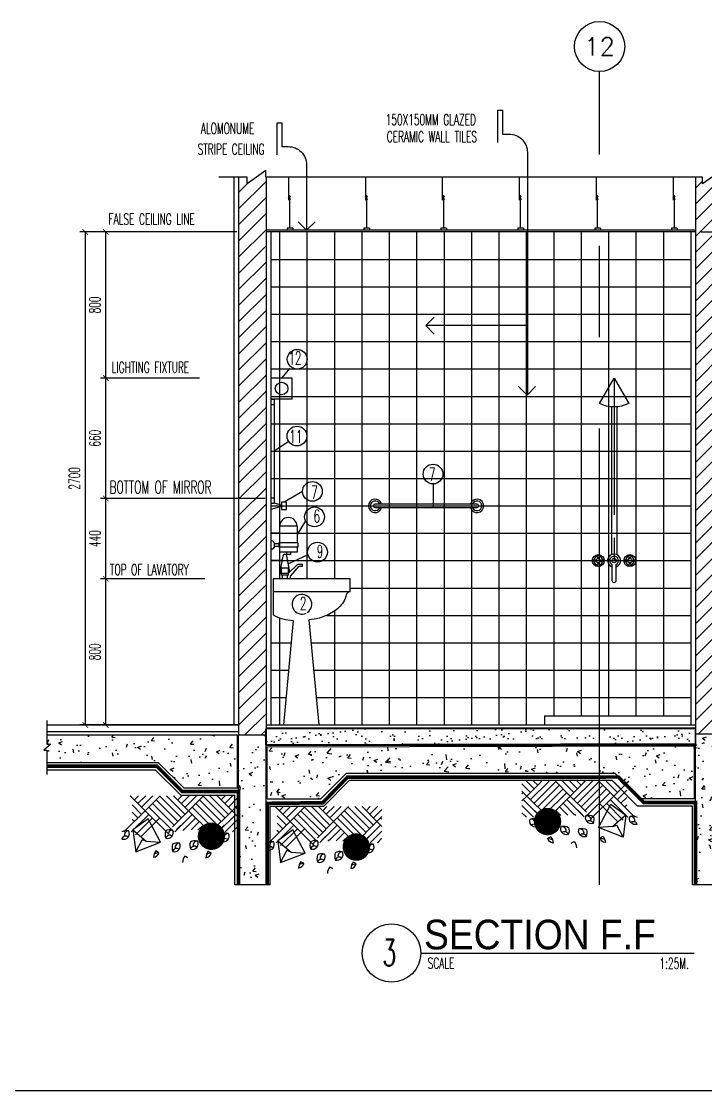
# Model space of a CAD drawing. Extents: x 417646.4 to 417675.2, y 43441 to 43460.9.
# Drawn here: x 417658.85 to 417662.59, y 43440.98 to 43446.83 of the extents above; entities that cross this region are included whole.
import ezdxf
from ezdxf.enums import TextEntityAlignment as Align

# ---------------------------------------------------------------- set-up
doc = ezdxf.new("R2010")
doc.units = 0
doc.header["$MEASUREMENT"] = 0
doc.header["$PDMODE"] = 3
doc.header["$PDSIZE"] = 0.1
for name, pattern in [('CENTER2', [1.125, 0.75, -0.125, 0.125, -0.125]), ('CENTERX2', [4, 2.5, -0.5, 0.5, -0.5]), ('DASHED', [0.75, 0.5, -0.25]), ('HIDDEN2', [0.1875, 0.125, -0.0625])]:
    doc.linetypes.add(name, pattern=pattern)
doc.layers.get('0').update_dxf_attribs({"linetype": 'CONTINUOUS'})
doc.layers.get('DEFPOINTS').update_dxf_attribs({"linetype": 'CONTINUOUS'})
for name, color, linetype in [('2', 2, 'CONTINUOUS'), ('AX', 6, 'CONTINUOUS'), ('AX-CR', 2, 'CONTINUOUS'), ('AX-TXT', 4, 'CONTINUOUS'), ('AXES', 11, 'CENTERX2'), ('AXIS', 11, 'CENTER2'), ('Dimout', 4, 'CONTINUOUS'), ('DW', 7, 'CONTINUOUS'), ('ELE', 3, 'CONTINUOUS'), ('ELV', 7, 'CONTINUOUS'), ('FIX', 3, 'CONTINUOUS'), ('gravel', 11, 'CONTINUOUS'), ('Hatch', 11, 'CONTINUOUS'), ('K-FUR', 3, 'CONTINUOUS'), ('Plaster', 7, 'CONTINUOUS'), ('SANI', 2, 'CONTINUOUS'), ('Tile', 5, 'CONTINUOUS'), ('TITLE', 6, 'CONTINUOUS'), ('TXT', 2, 'CONTINUOUS'), ('TXT1', 2, 'CONTINUOUS'), ('WALL', 6, 'CONTINUOUS'), ('WallPartition', 2, 'CONTINUOUS'), ('Windows', 9, 'CONTINUOUS')]:
    doc.layers.add(name, color=color, linetype=linetype)
doc.styles.add('ROMANS', font='ROMANS.shx', dxfattribs={"width": 0.6})
doc.styles.add('TTXT', font='swisse.ttf', dxfattribs={"width": 0.6})
doc.dimstyles.new('R50', dxfattribs={"dimscale": 0, "dimtxt": 0.06, "dimasz": 0.03, "dimexe": 0.03, "dimexo": 0.03, "dimgap": 0.03, "dimtad": 1, "dimdec": 0, "dimlfac": 1000, "dimzin": 13, "dimdsep": 46, "dimtxsty": 'ROMANS', "dimblk": 'ARCHTICK', "dimcen": 0.09, "dimclrd": 4, "dimclre": 4, "dimclrt": 2, "dimadec": 0, "dimazin": 0, "dimtfac": 1, "dimtdec": 0, "dimtofl": 0, "dimtmove": 2, "dimatfit": 3, "dimldrblk": 'CLOSEDBLANK', "dimfxl": 0, "dimtolj": 1, "dimtzin": 0, "dimarcsym": 0})

# ---------------------------------------------------------------- blocks, each defined once
blk = doc.blocks.new('AXU')
at = {"layer": 'AX-CR'}
blk.add_circle((0, 350), 350, dxfattribs=at)
at = {"layer": 'AX-TXT', "style": 'ROMANS'}
blk.add_attdef('AX', text='', height=250, dxfattribs=at).set_placement((0, 350), align=Align.MIDDLE)
blk = doc.blocks.new('walling')
at = {"layer": 'ELV'}
blk.add_line((0.1363, -1.1797), (-0.4198, -1.1797), dxfattribs=at)
blk.add_lwpolyline([(-0.025, -0.176), (-0.025, 0), (0, 0), (0, -0.1306), (0.0363, -0.1306, -0.414214), (0.1363, -0.2306), (0.1363, -1.5582)], format="xyb", dxfattribs=at)
at = {"layer": 'WALL'}
for p, q in [((-0.4198, -1.1797), (-0.3736, -1.1334)), ((-0.4198, -1.1797), (-0.3736, -1.2259)), ((0.1345, -1.56), (0.0882, -1.5137)), ((0.1345, -1.56), (0.1808, -1.5137))]:
    blk.add_line(p, q, dxfattribs=at)
at = {"layer": 'TXT', "style": 'ROMANS', "width": 0.6}
for s, p in [('150X150MM GLAZED', (-0.639, -0.0816)), ('CERAMIC WALL TILES', (-0.6331, -0.1746))]:
    blk.add_text(s, height=0.06, dxfattribs=at).set_placement(p)
blk = doc.blocks.new('GAN')
for p, q in [((-0.0212, 0.1644), (-0.0212, 0.29)), ((-0.0155, 0.01), (-0.0155, 0.1918)), ((0, 0.01), (-0.031, 0.01)), ((-0.031, 0.01), (-0.031, 0)), ((0, 0.01), (0, 0))]:
    blk.add_line(p, q)
blk.add_lwpolyline([(-0.0118, 0.184), (-0.024, 0.1754), (-0.0113, 0.1703)])
blk = doc.blocks.new('A$C22107CF4')
for p, q in [((0.1286, 0.2837), (0.0467, 0.3655)), ((0.0494, 0.3629), (0.052, 0.3655)), ((0.0692, 0.3431), (0.0916, 0.3655)), ((0.089, 0.3233), (0.1312, 0.3655)), ((0.1088, 0.3035), (0.1708, 0.3655)), ((0.1286, 0.2837), (0.2104, 0.3655)), ((0.3266, 0.2441), (0.2078, 0.3629)), ((0.3464, 0.2639), (0.2447, 0.3655)), ((0.3662, 0.2837), (0.2843, 0.3655)), ((0.287, 0.3629), (0.2896, 0.3655)), ((0.3068, 0.3431), (0.3292, 0.3655)), ((0.3266, 0.3233), (0.3688, 0.3655)), ((0.3464, 0.3035), (0.4084, 0.3655)), ((0.3662, 0.2837), (0.448, 0.3655)), ((0.5642, 0.2441), (0.4454, 0.3629)), ((0.584, 0.2639), (0.4823, 0.3655)), ((0.6038, 0.2837), (0.5219, 0.3655)), ((0.5246, 0.3629), (0.5272, 0.3655)), ((0.5444, 0.3431), (0.5668, 0.3655)), ((0.5642, 0.3233), (0.6064, 0.3655)), ((0.1088, 0.2639), (0.0574, 0.3153)), ((0.2844, 0.1675), (0.1484, 0.3035)), ((0.287, 0.2045), (0.1682, 0.3233)), ((0.3068, 0.2243), (0.188, 0.3431)), ((0.5048, 0.1847), (0.386, 0.3035)), ((0.5246, 0.2045), (0.4058, 0.3233)), ((0.5444, 0.2243), (0.4256, 0.3431)), ((0.584, 0.3035), (0.6308, 0.3504)), ((0.6038, 0.2837), (0.6308, 0.3108)), ((0.6308, 0.2962), (0.6236, 0.3035)), ((0.0126, 0.1677), (0.1286, 0.2837)), ((0.0522, 0.1677), (0.1484, 0.2639)), ((0.089, 0.2441), (0.0574, 0.2757)), ((0.0692, 0.2243), (0.0574, 0.2361)), ((0.0761, 0.152), (0.1682, 0.2441)), ((0.1077, 0.144), (0.2078, 0.2441)), ((0.2522, 0.1601), (0.1286, 0.2837)), ((0.2775, 0.195), (0.3662, 0.2837)), ((0.2911, 0.169), (0.386, 0.2639)), ((0.3425, 0.1808), (0.4058, 0.2441)), ((0.4822, 0.1677), (0.3662, 0.2837)), ((0.4877, 0.1677), (0.6038, 0.2837)), ((0.5273, 0.1677), (0.6236, 0.2639)), ((0.6308, 0.2566), (0.6038, 0.2837)), ((0.2998, 0.1806), (0.3237, 0.2045)), ((0.335, 0.1762), (0.3435, 0.1847)), ((0.3799, 0.1786), (0.4256, 0.2243)), ((0.4173, 0.1764), (0.4454, 0.2045)), ((0.4547, 0.1742), (0.4652, 0.1847)), ((0.4927, 0.1359), (0.5613, 0.2045)), ((0.5669, 0.1677), (0.6308, 0.2316)), ((0.6065, 0.1677), (0.6308, 0.192))]:
    blk.add_line(p, q)
for points in [[(0.0766, 0.0585), (0.2116, 0.111), (0.1441, 0.2385), (0.0616, 0.1785), (0.0766, 0.0585), (0.1112, 0.1244)], [(0.1343, 0.1163), (0.2116, 0.111), (0.1441, 0.2385), (0.0616, 0.1785), (0.1343, 0.1163), (0.1112, 0.1244)]]:
    blk.add_lwpolyline(points)
for centre, radius, start, end in [((0.2666, 0.1288), 0.0509, 76.03216, 121.14052), ((0.2507, 0.1636), 0.0317, 253.70906, 27.40145), ((0.2787, 0.1542), 0.024, 89.57083, 192.73345), ((0.0263, 0.124), 0.0509, 76.03216, 121.14052), ((0.0105, 0.1589), 0.0317, 253.70906, 27.40145), ((0.0207, 0.1257), 0.0193, 42.45997, 171.80435), ((0.0385, 0.1494), 0.024, 89.57083, 192.73345), ((0.2876, 0.1547), 0.0506, 159.5756, 205.15216), ((0.261, 0.1305), 0.0193, 42.45997, 171.80435), ((0.4022, 0.0685), 0.0509, 76.03216, 121.14052), ((0.3864, 0.1034), 0.0317, 253.70906, 27.40145), ((0.4143, 0.0939), 0.024, 89.57083, 192.73345), ((0.5929, 0.1359), 0.0506, 159.5756, 205.15216), ((0.5718, 0.1099), 0.0509, 76.03216, 121.14052), ((0.556, 0.1448), 0.0317, 253.70906, 27.40145), ((0.5662, 0.1116), 0.0193, 42.45997, 171.80435), ((0.5839, 0.1354), 0.024, 89.57083, 192.73345), ((0.2409, 0.024), 0.0669, 143.51132, 175.91913), ((-0.5126, -1.1654), 1.4144, 59.59064, 60.35176), ((0.3258, 0.0823), 0.0506, 159.5756, 205.15216), ((0.3047, 0.0563), 0.0509, 76.03216, 121.14052), ((0.2889, 0.0912), 0.0317, 253.70906, 27.40145), ((0.2991, 0.058), 0.0193, 42.45997, 171.80435), ((0.3168, 0.0818), 0.024, 89.57083, 192.73345), ((0.4233, 0.0945), 0.0506, 159.5756, 205.15216), ((0.3966, 0.0702), 0.0193, 42.45997, 171.80435), ((0.5272, 0.0216), 0.0669, 143.51132, 175.91913), ((-0.2263, -1.1678), 1.4144, 59.59064, 60.35176), ((0.1707, 0.0622), 0.0336, 275.8828, 346.64304), ((0.1707, 0.0622), 0.0336, 275.8828, 346.64304), ((0.2198, -0.0514), 0.1071, 98.87649, 112.94629), ((0.3991, -0.0048), 0.0669, 143.51132, 175.91913), ((-0.3544, -1.1942), 1.4144, 59.59064, 60.35176), ((0.457, 0.0598), 0.0336, 275.8828, 346.64304), ((0.457, 0.0598), 0.0336, 275.8828, 346.64304), ((0.5062, -0.0538), 0.1071, 98.87649, 112.94629)]:
    blk.add_arc(centre, radius, start, end)
at = {"layer": 'Hatch', "const_width": 0.075}
blk.add_lwpolyline([(0.4534, 0.144, 1), (0.5284, 0.144, 1)], format="xyb", close=True, dxfattribs=at)
blk = doc.blocks.new('_ARCHTICK')
at = {"color": 0, "linetype": 'ByBlock', "const_width": 0.15}
blk.add_lwpolyline([(-0.5, -0.5), (0.5, 0.5)], dxfattribs=at)
blk = doc.blocks.new('*D61')
at = {"layer": 'DEFPOINTS', "color": 0}
for p in [(417659.3117, 43443.7795), (417659.8837, 43443.7795), (417660.0575, 43442.9792)]:
    blk.add_point(p, dxfattribs=at)
at = {"layer": 'Dimout', "color": 4, "lineweight": -2}
for p, q in [((417659.8537, 43443.7795), (417659.2817, 43443.7795)), ((417659.3117, 43442.9792), (417659.3117, 43443.7795)), ((417660.0275, 43442.9792), (417659.2817, 43442.9792))]:
    blk.add_line(p, q, dxfattribs=at)
at = {"layer": 'Dimout', "color": 4, "lineweight": -2, "xscale": 0.03, "yscale": 0.03, "zscale": 0.03}
for p, rotation in [((417659.3117, 43443.7795), 90), ((417659.3117, 43442.9792), 270)]:
    blk.add_blockref('_ARCHTICK', p, dxfattribs=dict(at, rotation=rotation))
at = {"layer": 'Dimout', "color": 2, "insert": (417659.2517, 43443.3794), "char_height": 0.06, "attachment_point": 5, "rotation": 90, "style": 'ROMANS'}
blk.add_mtext('\\A1;800', dxfattribs=at)
blk = doc.blocks.new('_ClosedBlank')
at = {"color": 0, "linetype": 'ByBlock', "lineweight": -2}
for p, q in [((-1, 0.17), (0, 0)), ((-1, 0.17), (-1, -0.17)), ((0, 0), (-1, -0.17))]:
    blk.add_line(p, q, dxfattribs=at)
blk = doc.blocks.new('*D62')
at = {"layer": 'DEFPOINTS', "color": 0}
for p in [(417659.3117, 43444.2196), (417660.2139, 43444.2196), (417659.8837, 43443.7795)]:
    blk.add_point(p, dxfattribs=at)
at = {"layer": 'Dimout', "color": 4, "lineweight": -2}
for p, q in [((417660.1839, 43444.2196), (417659.2817, 43444.2196)), ((417659.3117, 43443.7795), (417659.3117, 43444.2196)), ((417659.8537, 43443.7795), (417659.2817, 43443.7795))]:
    blk.add_line(p, q, dxfattribs=at)
at = {"layer": 'Dimout', "color": 4, "lineweight": -2, "xscale": 0.03, "yscale": 0.03, "zscale": 0.03}
for p, rotation in [((417659.3117, 43444.2196), 90), ((417659.3117, 43443.7795), 270)]:
    blk.add_blockref('_ARCHTICK', p, dxfattribs=dict(at, rotation=rotation))
at = {"layer": 'Dimout', "color": 2, "insert": (417659.2517, 43443.9996), "char_height": 0.06, "attachment_point": 5, "rotation": 90, "style": 'ROMANS'}
blk.add_mtext('\\A1;440', dxfattribs=at)
blk = doc.blocks.new('*D63')
at = {"layer": 'DEFPOINTS', "color": 0}
for p in [(417659.3117, 43444.8791), (417659.8537, 43444.8791), (417660.2139, 43444.2196)]:
    blk.add_point(p, dxfattribs=at)
at = {"layer": 'Dimout', "color": 4, "lineweight": -2}
for p, q in [((417659.8237, 43444.8791), (417659.2817, 43444.8791)), ((417659.3117, 43444.2196), (417659.3117, 43444.8791)), ((417660.1839, 43444.2196), (417659.2817, 43444.2196))]:
    blk.add_line(p, q, dxfattribs=at)
at = {"layer": 'Dimout', "color": 4, "lineweight": -2, "xscale": 0.03, "yscale": 0.03, "zscale": 0.03}
for p, rotation in [((417659.3117, 43444.8791), 90), ((417659.3117, 43444.2196), 270)]:
    blk.add_blockref('_ARCHTICK', p, dxfattribs=dict(at, rotation=rotation))
at = {"layer": 'Dimout', "color": 2, "insert": (417659.2517, 43444.5494), "char_height": 0.06, "attachment_point": 5, "rotation": 90, "style": 'ROMANS'}
blk.add_mtext('\\A1;660', dxfattribs=at)
blk = doc.blocks.new('*D64')
at = {"layer": 'DEFPOINTS', "color": 0}
for p in [(417659.3117, 43445.6792), (417660.0575, 43445.6792), (417659.8537, 43444.8791)]:
    blk.add_point(p, dxfattribs=at)
at = {"layer": 'Dimout', "color": 4, "lineweight": -2}
for p, q in [((417660.0275, 43445.6792), (417659.2817, 43445.6792)), ((417659.3117, 43444.8791), (417659.3117, 43445.6792)), ((417659.8237, 43444.8791), (417659.2817, 43444.8791))]:
    blk.add_line(p, q, dxfattribs=at)
at = {"layer": 'Dimout', "color": 4, "lineweight": -2, "xscale": 0.03, "yscale": 0.03, "zscale": 0.03}
for p, rotation in [((417659.3117, 43445.6792), 90), ((417659.3117, 43444.8791), 270)]:
    blk.add_blockref('_ARCHTICK', p, dxfattribs=dict(at, rotation=rotation))
at = {"layer": 'Dimout', "color": 2, "insert": (417659.2517, 43445.2792), "char_height": 0.06, "attachment_point": 5, "rotation": 90, "style": 'ROMANS'}
blk.add_mtext('\\A1;800', dxfattribs=at)
blk = doc.blocks.new('*D65')
at = {"layer": 'DEFPOINTS', "color": 0}
for p in [(417659.1994, 43445.6792), (417659.8537, 43445.6792), (417659.8537, 43442.9792)]:
    blk.add_point(p, dxfattribs=at)
at = {"layer": 'Dimout', "color": 4, "lineweight": -2}
for p, q in [((417659.8237, 43445.6792), (417659.1694, 43445.6792)), ((417659.1994, 43442.9792), (417659.1994, 43445.6792)), ((417659.8237, 43442.9792), (417659.1694, 43442.9792))]:
    blk.add_line(p, q, dxfattribs=at)
at = {"layer": 'Dimout', "color": 4, "lineweight": -2, "xscale": 0.03, "yscale": 0.03, "zscale": 0.03}
for p, rotation in [((417659.1994, 43445.6792), 90), ((417659.1994, 43442.9792), 270)]:
    blk.add_blockref('_ARCHTICK', p, dxfattribs=dict(at, rotation=rotation))
at = {"layer": 'Dimout', "color": 2, "insert": (417659.1394, 43444.3292), "char_height": 0.06, "attachment_point": 5, "rotation": 90, "style": 'ROMANS'}
blk.add_mtext('\\A1;2700', dxfattribs=at)
blk = doc.blocks.new('*D112')
at = {"layer": 'DEFPOINTS', "color": 0}
for p in [(417662.5379, 43445.6791), (417663.3878, 43442.9791), (417663.5629, 43442.9791)]:
    blk.add_point(p, dxfattribs=at)
at = {"layer": 'Dimout', "color": 4, "lineweight": -2}
for p, q in [((417662.5679, 43445.6791), (417663.5929, 43445.6791)), ((417663.5629, 43445.6791), (417663.5629, 43442.9791)), ((417663.4178, 43442.9791), (417663.5929, 43442.9791))]:
    blk.add_line(p, q, dxfattribs=at)
at = {"layer": 'Dimout', "color": 4, "lineweight": -2, "xscale": 0.03, "yscale": 0.03, "zscale": 0.03}
for p, rotation in [((417663.5629, 43445.6791), 90), ((417663.5629, 43442.9791), 270)]:
    blk.add_blockref('_ARCHTICK', p, dxfattribs=dict(at, rotation=rotation))
at = {"layer": 'Dimout', "color": 2, "insert": (417663.5029, 43444.3291), "char_height": 0.06, "attachment_point": 5, "rotation": 90, "style": 'ROMANS'}
blk.add_mtext('\\A1;2700', dxfattribs=at)
blk = doc.blocks.new('Faucet - Bathroom top')
for p, q in [((-4.107, 0.125), (-4.375, 0.125)), ((-3.75, 0.4788), (-3.75, 0.75)), ((-3.5, 0.482), (-3.5, 0.75)), ((-3.1461, 0.125), (-2.875, 0.125)), ((3.143, 0.125), (2.875, 0.125)), ((3.5, 0.4788), (3.5, 0.75)), ((3.75, 0.482), (3.75, 0.75)), ((4.1039, 0.125), (4.375, 0.125)), ((-4.1039, -0.125), (-4.375, -0.125)), ((-3.75, -0.4821), (-3.75, -0.75)), ((-3.5, -0.4789), (-3.5, -0.75)), ((-3.143, -0.125), (-2.875, -0.125)), ((-0.5, -0.8639), (-0.5, -4.5)), ((0.5, -4.5), (0.5, -0.8631)), ((3.1461, -0.125), (2.875, -0.125)), ((3.5, -0.4821), (3.5, -0.75)), ((3.75, -0.4789), (3.75, -0.75)), ((4.107, -0.125), (4.375, -0.125))]:
    blk.add_line(p, q)
for centre, radius in [((-3.625, 0), 1.375), ((-4.625, 0), 0.2795), ((-3.625, 0), 0.5), ((-3.625, 1), 0.2795), ((-2.625, 0), 0.2795), ((0, 0), 0.5), ((3.625, 0), 1.375), ((2.625, 0), 0.2795), ((3.625, 0), 0.5), ((3.625, 1), 0.2795), ((4.625, 0), 0.2795), ((-3.625, -1), 0.2795), ((3.625, -1), 0.2795)]:
    blk.add_circle(centre, radius)
for centre, radius, start, end in [((-3.625, 0), 1, 105.2407, 164.2093), ((-3.625, 0), 1, 16.44125, 74.07887), ((0, 0), 1.5, 289.6514, 250.3603), ((0, 0), 1, 300.3431, 239.7554), ((3.625, 0), 1, 106.12, 164.0884), ((3.625, 0), 1, 16.23422, 73.90469), ((-3.625, 0), 1, 196.2342, 253.9047), ((-3.625, 0), 1, 286.12, 344.0884), ((3.625, 0), 1, 196.4413, 254.0789), ((3.625, 0), 1, 285.2407, 344.2093), ((0, -4.5), 0.5, 180, 0)]:
    blk.add_arc(centre, radius, start, end)
blk = doc.blocks.new('SHA')
at = {"layer": 'AXIS'}
blk.add_line((0, 0), (0, -1), dxfattribs=at)
at = {"layer": 'FIX'}
for p, q in [((-0.015, -0.1576), (-0.015, -0.9676)), ((0.015, -0.1576), (0.015, -0.9676))]:
    blk.add_line(p, q, dxfattribs=at)
blk.add_lwpolyline([(0, 0), (0.0801, -0.1388, -0.242486), (-0.0801, -0.1388)], format="xyb", close=True, dxfattribs=at)
at = {"layer": 'FIX', "xscale": 0.0238125000000764, "yscale": 0.0238125000000764, "zscale": 0.0238125}
blk.add_blockref('Faucet - Bathroom top', (0, -1), dxfattribs=at)
blk = doc.blocks.new('ceil')
at = {"layer": 'ELV'}
blk.add_lwpolyline([(-0.1613, 0.4121), (-0.1613, 0.5881), (-0.1363, 0.5881), (-0.1363, 0.4575), (-0.1, 0.4575, -0.414214), (0, 0.3575), (0, 0)], format="xyb", dxfattribs=at)
at = {"layer": 'WALL'}
blk.add_lwpolyline([(0.0463, 0.0463), (0, 0), (-0.0463, 0.0463)], dxfattribs=at)
at = {"layer": 'TXT', "style": 'ROMANS', "width": 0.6}
for s, p in [('ALOMONUME', (-0.5788, 0.5268)), (' STRIPE CEILING', (-0.6209, 0.4135))]:
    blk.add_text(s, height=0.06, dxfattribs=at).set_placement(p)

msp = doc.modelspace()

# ---------------------------------------------------------------- hatches: boundary and pattern name
at = {"layer": 'Hatch'}
h = msp.add_hatch(dxfattribs=at)
h.set_pattern_fill('ANSI31', color=256, scale=0.5, style=0)
h.set_pattern_definition([(45, (-136.52725, -28.75839), (-0.044194173824, 0.044194173824), [])])
h.paths.add_polyline_path([(417662.6879, 43445.9792), (417662.6794, 43445.9792), (417662.6794, 43446.0164), (417662.5764, 43445.9436), (417662.5764, 43445.9792), (417662.5379, 43445.9792), (417662.5379, 43442.9292), (417662.6879, 43442.9292)])
h.paths.add_polyline_path([(417660.1879, 43445.9792), (417660.1868, 43445.9792), (417660.1868, 43446.0164), (417660.0839, 43445.9436), (417660.0839, 43445.9792), (417660.0379, 43445.9792), (417660.0379, 43442.9242), (417660.1879, 43442.9242), (417660.1879, 43442.9592)])
at = {"layer": 'Windows'}
h = msp.add_hatch(dxfattribs=at)
h.set_pattern_fill('AR-SAND', color=256, scale=0.05, style=0)
h.set_pattern_definition([(37.5, (-136.52725, -28.75839), (-0.003149667905, 0.09634118845), [0, -0.076, 0, -0.085, 0, -0.08125]), (7.5, (-136.52725, -28.75839), (0.088488835263, 0.14110730326), [0, -0.041, 0, -0.0685, 0, -0.02625]), (327.5, (-136.58875, -28.75839), (0.155707093088, 0.000282952677), [0, -0.025, 0, -0.09, 0, -0.1175]), (317.5, (-136.58875, -28.75839), (0.15030633023, 0.043883778247), [0, -0.0125, 0, -0.059, 0, -0.0675])])
h.paths.add_polyline_path([(417662.5378, 43442.9592), (417660.1879, 43442.9592), (417660.1879, 43442.8692), (417662.5378, 43442.8692)])
h = msp.add_hatch(dxfattribs=at)
h.set_pattern_fill('AR-CONC', color=256, scale=0.03, style=0)
h.set_pattern_definition([(50, (-136.52725, -28.75839), (0.21517805478, -0.018825640495), [0.0225, -0.2475]), (355, (-136.52725, -28.75839), (-0.04162540008, 0.22565764011), [0.018, -0.198]), (100.4514, (-136.50932, -28.75996), (0.17355281451, 0.20683186262), [0.019122057, -0.2103426336]), (46.1842, (-136.52725, -28.6984), (0.32017231459, -0.0496557043), [0.03375, -0.37125]), (96.6356, (-136.50057, -28.70253), (0.28039881166, 0.29223536127), [0.0286830864, -0.3155139]), (351.1842, (-136.52725, -28.6984), (0.28039858354, 0.29223558028), [0.027, -0.297]), (21, (-136.49725, -28.71339), (0.179072115636, -0.1207856672), [0.0225, -0.2475]), (326, (-136.49725, -28.71339), (0.07299459958, 0.21754501351), [0.018, -0.198]), (71.4514, (-136.48233, -28.72345), (0.25206678857, 0.09675914901), [0.019122057, -0.2103426336]), (37.5, (-136.52725, -28.75839), (0.003647956595, 0.09986815615), [0, -0.1956, 0, -0.201, 0, -0.19875]), (7.5, (-136.52725, -28.75839), (0.078920861233, 0.118323513565), [0, -0.1146, 0, -0.1911, 0, -0.07575]), (327.5, (-136.59415, -28.75839), (0.160146730852, -0.00676646152), [0, -0.075, 0, -0.234, 0, -0.3105]), (317.5, (-136.62415, -28.75839), (0.174955850803, 0.0300314947), [0, -0.0975, 0, -0.1554, 0, -0.2205])])
h.paths.add_polyline_path([(417663.8811, 43442.842), (417663.8645, 43442.842), (417663.9036, 43442.8744), (417663.8811, 43442.8744), (417663.8811, 43442.9292), (417662.6943, 43442.9292), (417662.6943, 43442.6392), (417662.9619, 43442.6392), (417663.1019, 43442.7792), (417663.8811, 43442.7792)])
h.paths.add_polyline_path([(417662.6879, 43442.9292), (417662.5379, 43442.9292), (417662.5379, 43442.1035), (417662.6879, 43442.1035), (417662.6879, 43442.1716, -0.412817), (417662.663, 43442.1966, -0.412817), (417662.6879, 43442.2216)])
h.paths.add_polyline_path([(417662.5315, 43442.8642), (417662.0129, 43442.8631), (417662.0129, 43442.7142), (417662.0979, 43442.7142), (417662.2379, 43442.5742), (417662.5315, 43442.5742)])
h.paths.add_polyline_path([(417662.0129, 43442.8631), (417660.1935, 43442.8592), (417660.1935, 43442.5742), (417660.4872, 43442.5742), (417660.6272, 43442.7142), (417662.0129, 43442.7142)])
h.paths.add_polyline_path([(417660.1879, 43442.9242), (417660.0379, 43442.9242), (417660.0379, 43442.1035), (417660.1879, 43442.1035)])
h.paths.add_polyline_path([(417660.0327, 43442.9242), (417658.9879, 43442.9242), (417658.9879, 43442.8744), (417659.0104, 43442.8744), (417658.9714, 43442.8419), (417658.9879, 43442.8419), (417658.9879, 43442.7742), (417659.5979, 43442.7742), (417659.7379, 43442.6342), (417660.0327, 43442.6342)])

# ---------------------------------------------------------------- linework, layer by layer
for p, q in [((417662.5379, 43445.6892), (417660.1879, 43445.6892)), ((417662.5379, 43445.6792), (417660.1879, 43445.6792))]:
    msp.add_line(p, q)
at = {"layer": '2'}
for p, q in [((417660.2156, 43444.8312), (417660.2139, 43444.8312)), ((417660.273, 43444.1765), (417660.2139, 43444.1594)), ((417660.273, 43444.183), (417660.232, 43444.1941)), ((417660.2625, 43444.0292), (417660.2139, 43444.0292)), ((417660.2753, 43443.8792), (417660.2139, 43443.8792)), ((417660.0379, 43442.9792), (417659.6485, 43442.9792)), ((417658.9879, 43442.9242), (417660.0327, 43442.9242)), ((417660.0327, 43442.6342), (417660.0327, 43442.9242)), ((417660.0379, 43442.9242), (417660.1879, 43442.9242)), ((417660.0379, 43442.1035), (417660.0379, 43442.9242)), ((417660.1879, 43442.1035), (417660.1879, 43442.9242)), ((417662.5379, 43442.1035), (417662.5379, 43442.9292)), ((417662.6879, 43442.9292), (417662.5379, 43442.9292)), ((417660.1935, 43442.8592), (417662.5315, 43442.8642)), ((417660.1935, 43442.5742), (417660.1935, 43442.8592)), ((417662.5315, 43442.5742), (417662.5315, 43442.8642)), ((417658.9879, 43442.7742), (417659.5979, 43442.7742)), ((417659.7379, 43442.6342), (417659.5979, 43442.7742)), ((417658.9879, 43442.7342), (417659.5813, 43442.7342)), ((417659.7213, 43442.5942), (417659.5813, 43442.7342)), ((417660.4872, 43442.5742), (417660.6272, 43442.7142)), ((417662.0979, 43442.7142), (417660.6272, 43442.7142)), ((417662.2379, 43442.5742), (417662.0979, 43442.7142)), ((417660.5037, 43442.5342), (417660.6437, 43442.6742)), ((417662.0813, 43442.6742), (417660.6437, 43442.6742)), ((417662.2213, 43442.5342), (417662.0813, 43442.6742)), ((417659.7213, 43442.5942), (417660.0179, 43442.5942)), ((417659.7379, 43442.6342), (417660.0327, 43442.6342)), ((417660.0179, 43442.1035), (417660.0179, 43442.5942)), ((417660.1935, 43442.5742), (417660.4872, 43442.5742)), ((417660.2103, 43442.5342), (417660.5037, 43442.5342)), ((417660.2103, 43442.1035), (417660.2103, 43442.5342)), ((417662.5208, 43442.5342), (417662.2213, 43442.5342)), ((417662.5315, 43442.5742), (417662.2379, 43442.5742)), ((417662.5208, 43442.1035), (417662.5208, 43442.5342)), ((417660.1879, 43442.1349), (417660.1879, 43442.5292)), ((417660.2103, 43442.1035), (417660.0179, 43442.1035)), ((417662.7079, 43442.1035), (417662.5208, 43442.1035))]:
    msp.add_line(p, q, dxfattribs=at)
at = {"layer": 'AXES'}
msp.add_line((417662.0129, 43442.1035), (417662.0129, 43446.5574), dxfattribs=at)
at = {"layer": 'DW'}
for p, q in [((417660.3174, 43444.9325), (417660.2732, 43444.8792)), ((417660.3121, 43444.5323), (417660.232, 43444.4795)), ((417661.1016, 43444.2994), (417661.1016, 43444.1697)), ((417660.4035, 43444.098), (417660.3583, 43444.022)), ((417660.4176, 43443.9111), (417660.3104, 43443.8612))]:
    msp.add_line(p, q, dxfattribs=at)
at = {"layer": 'ELE'}
for p, q in [((417660.3876, 43444.2584), (417660.2864, 43444.1989)), ((417661.7119, 43443.0291), (417661.7119, 43442.9791)), ((417661.7119, 43443.0291), (417662.5119, 43443.0291))]:
    msp.add_line(p, q, dxfattribs=at)
msp.add_lwpolyline([(417662.9998, 43445.9792), (417662.6794, 43445.9792), (417662.6794, 43446.0164), (417662.5764, 43445.9436), (417662.5764, 43445.9792), (417660.1868, 43445.9792), (417660.1868, 43446.0164), (417660.0839, 43445.9436), (417660.0839, 43445.9792), (417659.9304, 43445.9792)], dxfattribs=at)
at = {"layer": 'FIX'}
msp.add_lwpolyline([(417660.273, 43444.1594), (417660.2998, 43444.1594), (417660.2998, 43444.1989), (417660.273, 43444.1989)], close=True, dxfattribs=at)
msp.add_lwpolyline([(417660.7851, 43444.1887, 1), (417660.7851, 43444.1697), (417661.3426, 43444.1697, 1), (417661.3426, 43444.1887)], format="xyb", close=True, dxfattribs=at)
at = {"layer": 'FIX', "color": 2}
for centre in [(417660.3585, 43444.9821), (417660.3574, 43444.5615), (417661.1016, 43444.3534), (417660.4415, 43444.2584), (417660.4532, 43444.1189), (417660.4696, 43443.9256)]:
    msp.add_circle(centre, 0.054, dxfattribs=at)
at = {"layer": 'FIX'}
for centre, radius, start, end in [((417660.7851, 43444.1792), 0.0366, 15.06895, 344.93105), ((417660.7851, 43444.1792), 0.0266, 20.95176, 339.04824), ((417661.3426, 43444.1792), 0.0366, 195.06895, 164.93105), ((417661.3426, 43444.1792), 0.0266, 200.95176, 159.04824)]:
    msp.add_arc(centre, radius, start, end, dxfattribs=at)
at = {"layer": 'FIX', "color": 2}
msp.add_arc((417660.3844, 43443.6404), 0.054, 301.6669, 296.28702, dxfattribs=at)
at = {"layer": 'Plaster'}
for p, q in [((417660.0119, 43445.9792), (417660.0119, 43442.9792)), ((417660.2139, 43445.6792), (417660.2139, 43442.9792)), ((417662.5119, 43445.6792), (417662.5119, 43442.9792)), ((417658.9879, 43442.9791), (417660.0379, 43442.9791)), ((417658.9879, 43442.9442), (417660.0379, 43442.9442)), ((417660.1935, 43442.9791), (417662.5379, 43442.9791)), ((417660.1936, 43442.9642), (417662.5379, 43442.9642)), ((417660.1936, 43442.9592), (417662.5379, 43442.9592))]:
    msp.add_line(p, q, dxfattribs=at)
at = {"layer": 'SANI'}
for p, q in [((417660.2156, 43444.7641), (417660.2156, 43444.8792)), ((417660.3307, 43444.8792), (417660.2156, 43444.8792)), ((417660.3307, 43444.7641), (417660.3307, 43444.8792)), ((417660.232, 43444.7616), (417660.2139, 43444.7616)), ((417660.3307, 43444.7641), (417660.2156, 43444.7641)), ((417660.232, 43444.7616), (417660.232, 43444.1919)), ((417660.232, 43444.7328), (417660.2139, 43444.7328)), ((417660.232, 43444.2207), (417660.2139, 43444.2207)), ((417660.232, 43444.1919), (417660.2139, 43444.1919)), ((417660.3583, 43444.0675), (417660.2625, 43444.0675)), ((417660.2625, 43444.0675), (417660.2625, 43443.9765)), ((417660.3583, 43444.0675), (417660.3583, 43443.9765)), ((417660.2224, 43443.9868), (417660.2167, 43443.9868)), ((417660.2224, 43443.9423), (417660.2167, 43443.9423)), ((417660.232, 43443.9772), (417660.232, 43443.9519)), ((417660.2586, 43443.9713), (417660.232, 43443.9713)), ((417660.2586, 43443.956), (417660.232, 43443.956)), ((417660.3622, 43443.9765), (417660.2586, 43443.9765)), ((417660.2586, 43443.9765), (417660.2586, 43443.9535)), ((417660.3622, 43443.9535), (417660.2586, 43443.9535)), ((417660.2625, 43443.9535), (417660.2625, 43443.9251)), ((417660.3583, 43443.9535), (417660.3583, 43443.9251)), ((417660.3622, 43443.9765), (417660.3622, 43443.9535)), ((417660.2799, 43443.9045), (417660.2624, 43443.8083)), ((417660.3583, 43443.9251), (417660.2625, 43443.9251)), ((417660.2999, 43443.9251), (417660.2999, 43443.9136)), ((417660.321, 43443.9136), (417660.2999, 43443.9136)), ((417660.3183, 43443.8178), (417660.3025, 43443.9045)), ((417660.321, 43443.9251), (417660.321, 43443.9136)), ((417660.2727, 43443.7996), (417660.2727, 43443.8379)), ((417660.3613, 43443.859), (417660.3111, 43443.8109)), ((417660.3111, 43443.7996), (417660.3111, 43443.8379)), ((417660.3223, 43443.7948), (417660.3688, 43443.848)), ((417660.3613, 43443.859), (417660.3884, 43443.859)), ((417660.3688, 43443.848), (417660.3884, 43443.848)), ((417660.3884, 43443.848), (417660.3884, 43443.859)), ((417660.3111, 43443.8083), (417660.2624, 43443.8083)), ((417660.2775, 43443.7796), (417660.2775, 43443.7996)), ((417660.3063, 43443.7796), (417660.3063, 43443.7996)), ((417660.3223, 43443.7796), (417660.3223, 43443.7948)), ((417660.6475, 43443.7685), (417660.6475, 43443.7796))]:
    msp.add_line(p, q, dxfattribs=at)
at = {"layer": 'SANI', "linetype": 'Continuous'}
for p, q in [((417660.2267, 43443.7796), (417660.2267, 43443.5818)), ((417660.6475, 43443.7796), (417660.2267, 43443.7796)), ((417660.6475, 43443.7076), (417660.6475, 43443.7792)), ((417660.6475, 43443.7076), (417660.2267, 43443.7076)), ((417660.3366, 43443.5516), (417660.2827, 43442.9792)), ((417660.4221, 43443.554), (417660.4762, 43442.9792))]:
    msp.add_line(p, q, dxfattribs=at)
at = {"layer": 'SANI', "color": 6}
msp.add_line((417661.0345, 43441.7301), (417662.5306, 43441.7301), dxfattribs=at)
at = {"layer": 'SANI', "linetype": 'DASHED'}
msp.add_lwpolyline([(417660.3111, 43443.8379), (417660.2727, 43443.8379)], dxfattribs=at)
msp.add_lwpolyline([(417660.3111, 43443.7996), (417660.2727, 43443.7996, 0.499277)], format="xyb", dxfattribs=at)
at = {"layer": 'SANI', "linetype": 'Continuous'}
msp.add_lwpolyline([(417660.6459, 43443.7077, 0.355712), (417660.6269, 43443.6926, -0.103437), (417660.6116, 43443.6534, -0.107169), (417660.5554, 43443.5979, -0.077294), (417660.4788, 43443.5645, -0.037007), (417660.4221, 43443.554, -0.037007)], format="xyb", dxfattribs=at)
at = {"layer": 'SANI'}
msp.add_circle((417660.2732, 43444.8217), 0.0344, dxfattribs=at)
for centre, radius, start, end in [((417660.3104, 43444.0675), 0.0479, 0, 180), ((417660.2224, 43443.9772), 0.00959, 0, 90), ((417660.2224, 43443.9519), 0.00959, 270, 0), ((417660.2912, 43443.9023), 0.0115, 9.52728, 170.47272)]:
    msp.add_arc(centre, radius, start, end, dxfattribs=at)
at = {"layer": 'SANI', "linetype": 'Continuous'}
msp.add_arc((417660.3428, 43443.7885), 0.237, 240.6758, 268.50039, dxfattribs=at)
at = {"layer": 'Tile'}
for p, q in [((417660.2619, 43445.6792), (417660.2619, 43443.7796)), ((417660.4119, 43445.6792), (417660.4119, 43443.7796)), ((417660.5619, 43445.6792), (417660.5619, 43443.7796)), ((417660.7119, 43445.6792), (417660.7119, 43442.9792)), ((417660.8619, 43445.6792), (417660.8619, 43442.9792)), ((417661.0119, 43445.6792), (417661.0119, 43442.9792)), ((417661.1619, 43445.6792), (417661.1619, 43442.9792)), ((417661.3119, 43445.6792), (417661.3119, 43442.9792)), ((417661.4619, 43445.6792), (417661.4619, 43442.9792)), ((417661.6119, 43445.6792), (417661.6119, 43442.9792)), ((417661.7619, 43445.6792), (417661.7619, 43443.0291)), ((417661.9119, 43445.6792), (417661.9119, 43443.0291)), ((417662.0619, 43445.6792), (417662.0619, 43443.0291)), ((417662.2119, 43445.6792), (417662.2119, 43443.0291)), ((417662.3619, 43445.6792), (417662.3619, 43443.0291)), ((417660.2139, 43445.5288), (417662.5119, 43445.5288)), ((417660.2139, 43445.3788), (417662.5119, 43445.3788)), ((417660.2139, 43445.2288), (417662.5119, 43445.2288)), ((417660.2139, 43445.0788), (417662.5119, 43445.0788)), ((417660.2139, 43444.9289), (417662.5119, 43444.9289)), ((417660.2139, 43444.8316), (417660.2156, 43444.8316)), ((417660.2139, 43444.8312), (417660.2156, 43444.8312)), ((417660.2139, 43444.8312), (417660.2156, 43444.8312)), ((417660.2139, 43444.7789), (417662.5119, 43444.7789)), ((417660.2139, 43444.6289), (417662.5119, 43444.6289)), ((417660.2139, 43444.4789), (417662.5119, 43444.4789)), ((417660.2139, 43444.329), (417662.5119, 43444.329)), ((417660.2139, 43444.179), (417662.5119, 43444.179)), ((417660.2139, 43444.0292), (417660.2625, 43444.0292)), ((417660.2139, 43444.029), (417662.5119, 43444.029)), ((417660.2139, 43443.8792), (417660.2753, 43443.8792)), ((417660.2139, 43443.879), (417662.5119, 43443.879)), ((417660.6475, 43443.7291), (417662.5119, 43443.7291)), ((417660.3639, 43443.5905), (417660.3639, 43443.592)), ((417660.5619, 43443.6022), (417660.5619, 43442.9792)), ((417660.2619, 43443.5657), (417660.2619, 43442.9792)), ((417660.5203, 43443.5791), (417662.5119, 43443.5791)), ((417660.2139, 43443.4291), (417660.3251, 43443.4291)), ((417660.4338, 43443.4291), (417662.5119, 43443.4291)), ((417660.2139, 43443.2791), (417660.3109, 43443.2791)), ((417660.448, 43443.2791), (417662.5119, 43443.2791)), ((417660.2139, 43443.1291), (417660.2968, 43443.1291)), ((417660.4621, 43443.1291), (417662.5119, 43443.1291))]:
    msp.add_line(p, q, dxfattribs=at)
at = {"layer": 'TITLE'}
msp.add_line((417646.3501, 43440.9766), (417674.6751, 43440.9766), dxfattribs=at)
at = {"layer": 'TITLE', "color": 6}
msp.add_circle((417660.8745, 43441.7301), 0.16, dxfattribs=at)
at = {"layer": 'WALL'}
for p, q in [((417660.0379, 43445.9792), (417660.0379, 43442.9242)), ((417660.1879, 43445.9792), (417660.1879, 43442.9242)), ((417662.5379, 43445.9792), (417662.5379, 43442.9292)), ((417662.5379, 43445.9792), (417662.5379, 43442.9792)), ((417662.5379, 43445.9792), (417662.5379, 43442.9792)), ((417662.5379, 43445.9792), (417662.5379, 43442.9292))]:
    msp.add_line(p, q, dxfattribs=at)
at = {"layer": 'WallPartition', "linetype": 'HIDDEN2'}
for points, const_width in [([(417660.1879, 43442.8692), (417662.5379, 43442.8742), (417662.5378, 43442.9642)], 0.01), ([(417660.1879, 43442.8692), (417660.1879, 43442.9592)], 0.01), ([(417658.9879, 43442.7542), (417659.5896, 43442.7542), (417659.7296, 43442.6142), (417660.0379, 43442.6142), (417660.0379, 43442.1035)], 0.02), ([(417660.1947, 43442.1035), (417660.1947, 43442.5497), (417660.4983, 43442.5532), (417660.6326, 43442.6925), (417662.1156, 43442.6942), (417662.2556, 43442.5542), (417662.5379, 43442.5542), (417662.5379, 43442.1035)], 0.02)]:
    msp.add_lwpolyline(points, dxfattribs=dict(at, const_width=const_width))
at = {"layer": 'Windows'}
msp.add_lwpolyline([(417658.9879, 43443.0035), (417658.9879, 43442.8744), (417659.0104, 43442.8744), (417658.9714, 43442.8419), (417658.9879, 43442.8419), (417658.9879, 43442.7072)], dxfattribs=at)
msp.add_lwpolyline([(417662.5378, 43442.9592), (417660.1879, 43442.9592), (417660.1879, 43442.8692), (417662.5378, 43442.8692)], close=True, dxfattribs=at)

# ---------------------------------------------------------------- block references
for p in [(417660.334, 43445.6892), (417660.7548, 43445.6892), (417661.1756, 43445.6892), (417661.5964, 43445.6892), (417662.0171, 43445.6892), (417662.4379, 43445.6892)]:
    msp.add_blockref('GAN', p)
at = {"layer": 'AX', "xscale": 0.0003928571428904044, "yscale": 0.0003928571200231101, "zscale": 0.0003928571242306922}
msp.add_blockref('AXU', (417662.0129, 43446.5574), dxfattribs=at).add_auto_attribs({'AX': '12'})
msp.add_blockref('AXU', (417662.0129, 43446.5574), dxfattribs=at).add_auto_attribs({'AX': '12'})
at = {"layer": 'AXES', "xscale": 0.0003928571428904044, "yscale": 0.0003928571200231101, "zscale": 0.0003928571242306922}
msp.add_blockref('AXU', (417662.0129, 43446.5574), dxfattribs=at).add_auto_attribs({'AX': '12'})
msp.add_blockref('AXU', (417662.0129, 43446.5574), dxfattribs=at).add_auto_attribs({'AX': '12'})
at = {"layer": 'gravel', "xscale": -1}
msp.add_blockref('A$C22107CF4', (417662.2189, 43442.3063), dxfattribs=at)
at = {"layer": 'gravel'}
for p in [(417659.3983, 43442.2257), (417660.1912, 43442.1665)]:
    msp.add_blockref('A$C22107CF4', p, dxfattribs=at)
at = {"layer": 'K-FUR'}
msp.add_blockref('ceil', (417660.41, 43445.6892), dxfattribs=at)
at = {"layer": 'WALL'}
msp.add_blockref('walling', (417661.4817, 43446.3458), dxfattribs=at)
at = {"layer": 'WallPartition'}
msp.add_blockref('SHA', (417662.0923, 43444.8792), dxfattribs=at)

# ---------------------------------------------------------------- texts
at = {"layer": 'TITLE', "style": 'ROMANS', "width": 0.6}
msp.add_text('3', height=0.1439, dxfattribs=at).set_placement((417660.8257, 43441.6606))
at = {"layer": 'TXT', "style": 'ROMANS', "width": 0.6}
for s, height, p in [('FALSE CEILING LINE', 0.06, (417659.3263, 43445.7195)), ('12', 0.07, (417660.3105, 43444.9538)), ('LIGHTING FIXTURE', 0.06, (417659.3433, 43444.9073)), ('11', 0.07, (417660.3153, 43444.524)), ('7', 0.07, (417661.0796, 43444.3166)), ('BOTTOM OF MIRROR', 0.07, (417659.3316, 43444.2463)), ('7', 0.07, (417660.4347, 43444.2183)), ('6', 0.07, (417660.4473, 43444.088)), ('9', 0.07, (417660.4652, 43443.8947)), ('TOP OF LAVATORY', 0.06, (417659.3342, 43443.7998)), ('2', 0.07, (417660.3733, 43443.6095)), ('SCALE', 0.06, (417661.0722, 43441.6446)), ('1:25M.', 0.06, (417662.3408, 43441.6433))]:
    msp.add_text(s, height=height, dxfattribs=at).set_placement(p)
at = {"layer": 'TXT1', "color": 6, "style": 'TTXT', "width": 0.9}
msp.add_text('SECTION F.F', height=0.162094, dxfattribs=at).set_placement((417661.0523, 43441.7505))

# ---------------------------------------------------------------- dimensions: what is measured, and where the dimension line sits
at = {"layer": 'Dimout'}
for base, p1, p2, picture, middle in [((417659.1994, 43445.6792), (417659.8537, 43442.9792), (417659.8537, 43445.6792), '*D65', (417659.1394, 43444.3292)), ((417659.3117, 43445.6792), (417659.8537, 43444.8791), (417660.0575, 43445.6792), '*D64', (417659.2517, 43445.2792)), ((417663.5629, 43442.9791), (417662.5379, 43445.6791), (417663.3878, 43442.9791), '*D112', (417663.5029, 43444.3291)), ((417659.3117, 43444.87915), (417660.21389, 43444.21956), (417659.85372, 43444.87915), '*D63', (417659.2517, 43444.54935)), ((417659.3117, 43444.2196), (417659.8837, 43443.7795), (417660.2139, 43444.2196), '*D62', (417659.2517, 43443.9996)), ((417659.3117, 43443.7795), (417660.0575, 43442.9792), (417659.8837, 43443.7795), '*D61', (417659.2517, 43443.3794))]:
    dim = msp.add_linear_dim(base=base, p1=p1, p2=p2, angle=90, dimstyle='R50', override={"dimscale": 1}, dxfattribs=at)
    dim.commit()
    dim.dimension.update_dxf_attribs({"geometry": picture, "text_midpoint": middle})

doc.saveas('drawing.dxf')
